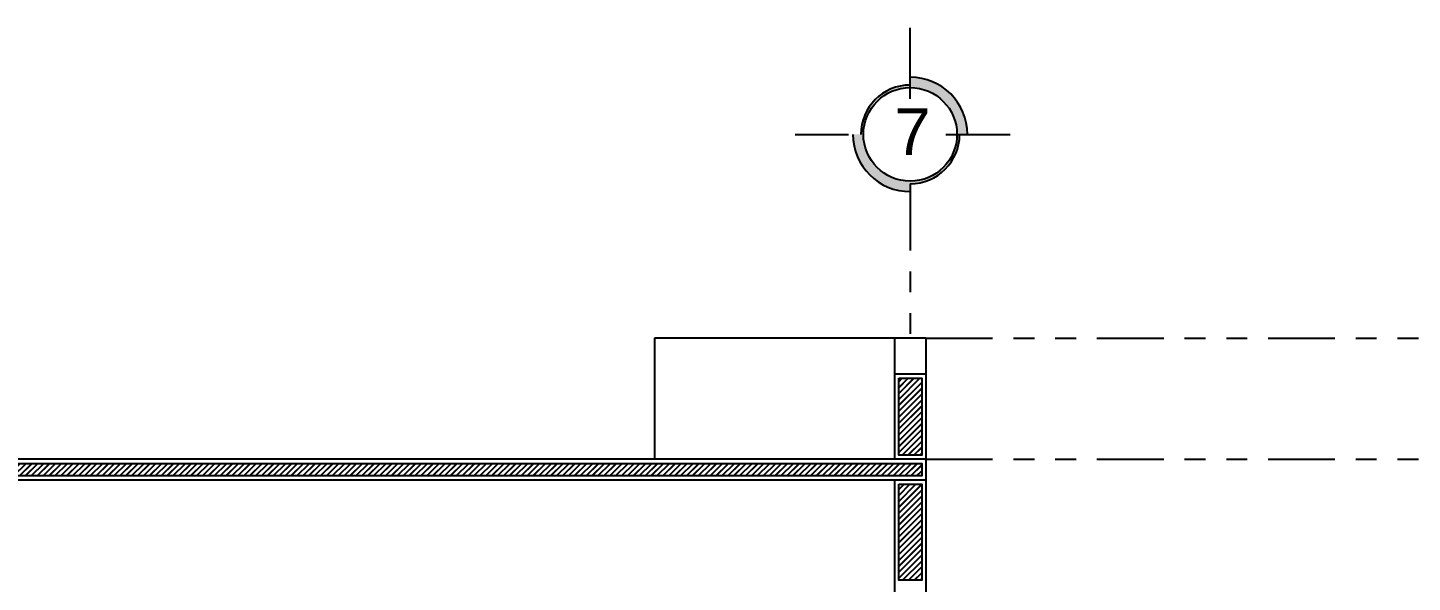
# Model space of a CAD drawing. Header units: inches. Extents: x 0.9 to 45.9, y 0.4 to 30.4.
# Drawn here: x 25.28 to 31.92, y 4.71 to 7.37 of the extents above; entities that cross this region are included whole.
import ezdxf

# ---------------------------------------------------------------- set-up
doc = ezdxf.new("R2010")
doc.units = ezdxf.units.IN
doc.header["$MEASUREMENT"] = 0
doc.linetypes.add('JIS_09_08', pattern=[10.75, 8, -0.55, 0.55, -0.55, 0.55, -0.55])
for name, color, linetype in [('MUEBLES', 8, 'Continuous'), ('MUROS', 9, 'Continuous'), ('TEXTO', 142, 'Continuous'), ('VENTANAS', 143, 'Continuous')]:
    doc.layers.add(name, color=color, linetype=linetype)
doc.styles.add('TEXTO', font='Arial.ttf', dxfattribs={"width": 0.8, "height": 0.2})
pattern_1 = [(45, (-1607.790423, -927.80199), (-0.01414213562, 0.01414213562), []), (45, (-1607.790023, -927.80199), (-0.01414213562, 0.01414213562), [])]

msp = doc.modelspace()

# ---------------------------------------------------------------- hatches: boundary and pattern name
h = msp.add_hatch()
h.set_pattern_fill('JIS_LC_20', color=250, scale=0.001, style=0)
h.set_pattern_definition(pattern_1)
h.paths.add_polyline_path([(29.4549, 5.6905), (29.5649, 5.6905), (29.5649, 5.3224), (29.4549, 5.3224)])
h = msp.add_hatch()
h.set_pattern_fill('JIS_LC_20', color=250, scale=0.001, style=0)
h.set_pattern_definition(pattern_1)
h.paths.add_polyline_path([(20.7049, 5.2224), (20.7049, 5.2824), (29.5649, 5.2824), (29.5649, 5.2224)])
h = msp.add_hatch()
h.set_pattern_fill('JIS_LC_20', color=250, scale=0.001, style=0)
h.set_pattern_definition([(45, (-1827.45949, -907.06264), (-0.01414213562, 0.01414213562), []), (45, (-1827.45909, -907.06264), (-0.01414213562, 0.01414213562), [])])
h.paths.add_polyline_path([(29.4549, 5.1824), (29.5649, 5.1824), (29.5649, 4.7224), (29.4549, 4.7224)])
at = {"layer": 'VENTANAS'}
h = msp.add_hatch(color=0, dxfattribs=at)
h.paths.add_polyline_path([(29.784, 6.8596), (29.734, 6.8596, 0.414214), (29.5099, 7.0838), (29.5099, 7.1338, -0.414214)])
h.paths.add_polyline_path([(29.5099, 6.6355), (29.5099, 6.5855, -0.414214), (29.2357, 6.8596), (29.2857, 6.8596, 0.414214)])
h = msp.add_hatch(color=0, dxfattribs=at)
h.paths.add_polyline_path([(29.5099, 7.0963), (29.5099, 7.0838, 0.414214), (29.2857, 6.8596), (29.2732, 6.8596, -0.414214)])
h.paths.add_polyline_path([(29.5099, 6.6355, 0.414214), (29.734, 6.8596), (29.7465, 6.8596, -0.414214), (29.5099, 6.623)])

# ---------------------------------------------------------------- linework, layer by layer
at = {"color": 251, "linetype": 'JIS_09_08', "ltscale": 0.04}
for p, q in [((29.5099, 6.623, -0.074), (29.5099, 5.8823, -0.074)), ((29.5849, 5.8823, -0.074), (36.0849, 5.8823, -0.0869)), ((29.5849, 5.3024, -0.074), (36.0849, 5.3024, -0.074))]:
    msp.add_line(p, q, dxfattribs=at)
at = {"color": 250}
for points, elevation in [([(29.4549, 5.6905), (29.5649, 5.6905), (29.5649, 5.3224), (29.4549, 5.3224)], -0.0955), ([(20.7049, 5.2224), (20.7049, 5.2824), (29.5649, 5.2824), (29.5649, 5.2224)], -0.074), ([(29.4549, 5.1824), (29.5649, 5.1824), (29.5649, 4.7224), (29.4549, 4.7224)], -0.074)]:
    msp.add_lwpolyline(points, close=True, dxfattribs=dict(at, elevation=elevation))
at = {"layer": 'MUEBLES', "ltscale": 0.03}
for p, q in [((29.5099, 7.0299, -0.074), (29.5099, 7.3713, -0.074)), ((28.9589, 6.8596, -0.074), (29.2146, 6.8596, -0.074)), ((29.1051, 6.8596, -0.074), (29.2146, 6.8596, -0.074)), ((29.6801, 6.8596, -0.074), (29.9888, 6.8596, -0.074))]:
    msp.add_line(p, q, dxfattribs=at)
msp.add_circle((29.5099, 6.8596, -0.074), 0.2242, dxfattribs=at)
for radius, start, end in [(0.2742, 0, 90), (0.2367, 90, 180), (0.2742, 180, 270), (0.2367, 270, 0)]:
    msp.add_arc((29.5099, 6.8596, -0.074), radius, start, end, dxfattribs=at)
at = {"layer": 'MUROS'}
for p, q in [((28.2849, 5.8823, -0.074), (28.2849, 5.3024, -0.074)), ((29.5849, 5.8823, -0.074), (28.2849, 5.8823, -0.074)), ((29.4349, 5.8823, -0.074), (29.4349, 5.3024, -0.074)), ((29.5849, 5.8824, -0.074), (29.5849, 5.7105, -0.074)), ((29.5849, 5.8823, -0.074), (29.5849, 2.4024, -0.074)), ((29.5849, 5.7105, -0.0955), (29.4349, 5.7105, -0.0955)), ((29.5849, 5.3024, -0.074), (20.6849, 5.3024, -0.074)), ((29.5849, 5.2024, -0.074), (20.6849, 5.2024, -0.074)), ((29.4349, 5.2024, -0.074), (29.4349, 2.5024, -0.074))]:
    msp.add_line(p, q, dxfattribs=at)

# ---------------------------------------------------------------- texts
at = {"layer": 'TEXTO', "ltscale": 0.03, "style": 'TEXTO'}
msp.add_text('7', height=0.2241, dxfattribs=at).set_placement((29.4335, 6.7603, -0.074))

doc.saveas('drawing.dxf')
